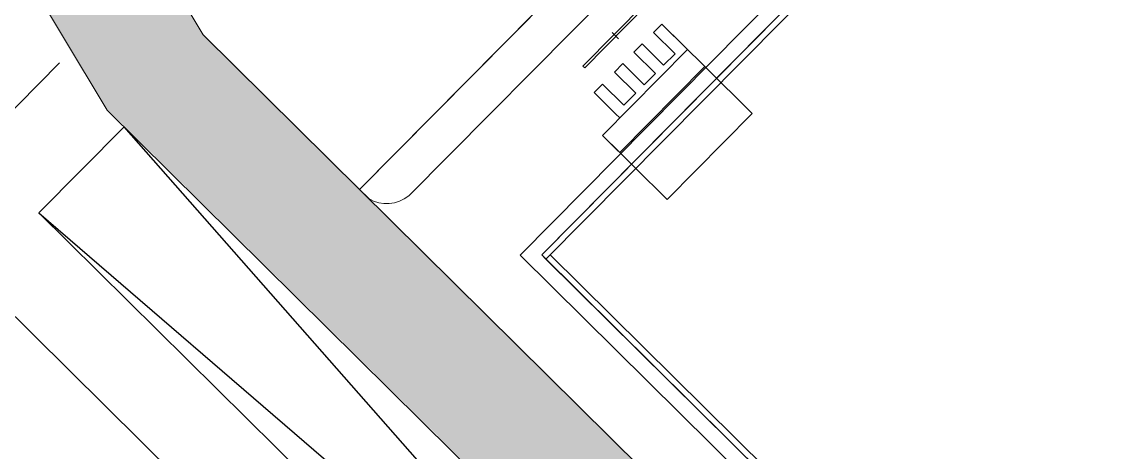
# Model space of a CAD drawing. Header units: centimetres. Extents: x 139057 to 200038, y 34824 to 80516.
# Drawn here: x 164901.1 to 165081.7, y 54634.3 to 54705.5 of the extents above; entities that cross this region are included whole.
import ezdxf

# ---------------------------------------------------------------- set-up
doc = ezdxf.new("R2010")
doc.units = ezdxf.units.CM
doc.header["$LTSCALE"] = 100
doc.layers.get('0').update_dxf_attribs({"lineweight": 0})
doc.layers.add('410_STRUTTURE_001-AM_0', color=7, linetype='Continuous', lineweight=0)
doc.layers.add('448_RAMPE_SCALE_ASCENS_001-AM_0', color=216, linetype='Continuous', lineweight=0)
for name, color, linetype in [('_retini_strutture', 7, 'Continuous'), ('A-CAVEDI', 1, 'Continuous'), ('A-GRAFICA', 253, 'Continuous')]:
    doc.layers.add(name, color=color, linetype=linetype)

# ---------------------------------------------------------------- blocks, each defined once
blk = doc.blocks.new('ShaftLight')
at = {"ltscale": 0.25}
blk.add_lwpolyline([(21.23997806452098, -290), (0, -290), (0, 290), (21.23997806452098, 290), (21.23997806452098, 290, -0.3204378042070283), (65, 240.0668209494688), (65, 240.0668209494652), (65, -240.066820949467), (65, -240.0668209494688, -0.3204378042070308), (21.23997806452098, -290.0000000000036)], format="xyb", close=True, dxfattribs=at)
blk = doc.blocks.new('AP1-2')
for p, q in [((14860972.37478458, 36750582.743667), (14861912.16863297, 36748931.44492887)), ((14859171.24558452, 36749431.11065473), (14860796.47118594, 36750356.06565066)), ((14860796.47118594, 36750356.06565066), (14861560.67197134, 36749013.29904414)), ((14859205.33890801, 36749421.74874824), (14860787.10927945, 36750321.97232717)), ((14860787.10927945, 36750321.97232717), (14861538.94435635, 36749000.93333564))]:
    blk.add_line(p, q)
at = {"ltscale": 0.25}
for p, q in [((14861065.7067508, 36750170.0798068), (14861069.1831692, 36750172.05832016)), ((14861065.7067508, 36750170.0798068), (14861138.50976356, 36750042.1586425)), ((14861069.1831692, 36750172.05832016), (14861141.98618196, 36750044.13715586)), ((14860978.93740478, 36750141.19273923), (14860970.24635878, 36750136.24645583)), ((14861096.77195494, 36750103.08220664), (14861110.00841799, 36750110.61539626))]:
    blk.add_line(p, q, dxfattribs=at)
for points in [[(14860783.36451685, 36750308.33499777), (14859218.97623741, 36749418.00398564), (14859214.02995401, 36749426.69503164), (14860778.41823345, 36750317.02604377)], [(14861107.13381547, 36749759.66165117), (14861098.44276948, 36749754.71536776), (14860778.41823345, 36750317.02604377), (14860787.10927945, 36750321.97232717)]]:
    blk.add_lwpolyline(points, close=True)
for points in [[(14860949.96659682, 36750171.8797444), (14860819.60090691, 36750097.6854933), (14860918.52657505, 36749923.86457343), (14861014.12808098, 36749978.2736909), (14860915.20241284, 36750152.09461077), (14860949.96659682, 36750171.8797444), (14861048.89226495, 36749998.05882452), (14861101.03854091, 36750027.73652497), (14861014.12808098, 36749978.2736909)], [(14861101.03854091, 36750027.73652497), (14861091.39328827, 36750044.68406466), (14861047.9380583, 36750019.95264762), (14861034.73148161, 36750043.15774042), (14861078.18671157, 36750067.88915746), (14861068.54145893, 36750084.83669715), (14861025.08622896, 36750060.10528011), (14861012.0775036, 36750082.96273107), (14861055.53273357, 36750107.69414811), (14861045.88748093, 36750124.6416878), (14861002.43225096, 36750099.91027076), (14860988.58265742, 36750124.24519954), (14861032.03788739, 36750148.97661658), (14861022.39263474, 36750165.92415626), (14860978.93740478, 36750141.19273923)]]:
    blk.add_lwpolyline(points, dxfattribs=at)
at = {"xscale": -1, "rotation": 29.64524564820047}
blk.add_blockref('ShaftLight', (14861115.81700355, 36750330.70333328), dxfattribs=at)

msp = doc.modelspace()

# ---------------------------------------------------------------- hatches: boundary and pattern name
at = {"layer": '_retini_strutture'}
msp.add_hatch(color=256, dxfattribs=at).paths.add_polyline_path([(164780.9019546161, 54953.34065716129), (164943.7547121147, 55051.21291922194), (164982.8687929461, 54986.14293964368), (165000.0108635674, 54996.44619070899), (164960.8971076334, 55061.51526259792), (164950.5931888024, 55078.65671119255), (164753.4556402588, 54960.17976237994), (164915.183593298, 54691.13150631797), (165138.343513752, 54470.35436805498), (165300.0877934495, 54633.87436203819), (165285.8699562425, 54647.94038879287), (165231.9003690357, 54701.33371763092), (165217.834342348, 54687.11588048351), (165271.8052362675, 54633.72125888032), (165138.1903965274, 54498.63952471477), (164931.0327649886, 54703.58523792189)])

# ---------------------------------------------------------------- linework, layer by layer
at = {"layer": '410_STRUTTURE_001-AM_0', "elevation": -3.490789228516181e-08}
msp.add_lwpolyline([(165138.3958842462, 54470.10562314999), (165300.146672024, 54633.61917946648), (165285.9293946686, 54647.68577208531), (165138.2438927839, 54498.39078588199), (164931.0944184089, 54703.34474394631), (164780.973548601, 54953.10613831293), (164960.9730069084, 55061.27357971829), (164950.6697703215, 55078.41543840778), (164753.5275064619, 54959.94633590591), (164915.2447510498, 54690.8916431607)], close=True, dxfattribs=at)
at = {"layer": 'A-CAVEDI'}
for p, q in [((164882.7486344228, 54673.80754935157, -3.490789228516181e-08), (164907.3651338244, 54698.68774664563, -3.490789228516181e-08)), ((164903.961536816, 54673.92056290966, -3.490789228516181e-08), (164918.0280917982, 54688.13780222249, -3.490789228516181e-08)), ((164882.7486344228, 54673.80754935157, -3.490789228516181e-08), (165110.223764463, 54448.74336127353, -3.490789228516181e-08)), ((164903.961536816, 54673.92056290966, -3.490789228516181e-08), (165110.1107509086, 54469.95626366299, -3.490789228516181e-08))]:
    msp.add_line(p, q, dxfattribs=at)
at = {"layer": 'A-GRAFICA'}
for p, q in [((165110.1107509086, 54469.95626366299, -3.490789228516181e-08), (164918.0281293677, 54688.1378401981, -3.490789228516181e-08)), ((164903.961536816, 54673.92056290966, -3.490789228516181e-08), (165124.177343466, 54484.17354095888, -3.490789228516181e-08))]:
    msp.add_line(p, q, dxfattribs=at)

# ---------------------------------------------------------------- block references
at = {"layer": '448_RAMPE_SCALE_ASCENS_001-AM_0', "xscale": 0.1, "yscale": 0.1, "zscale": 0.1, "rotation": 105.66}
msp.add_blockref('AP1-2', (4104738.345010559, -384253.9906412198, -3.490789228516181e-08), dxfattribs=at)

doc.saveas('drawing.dxf')
